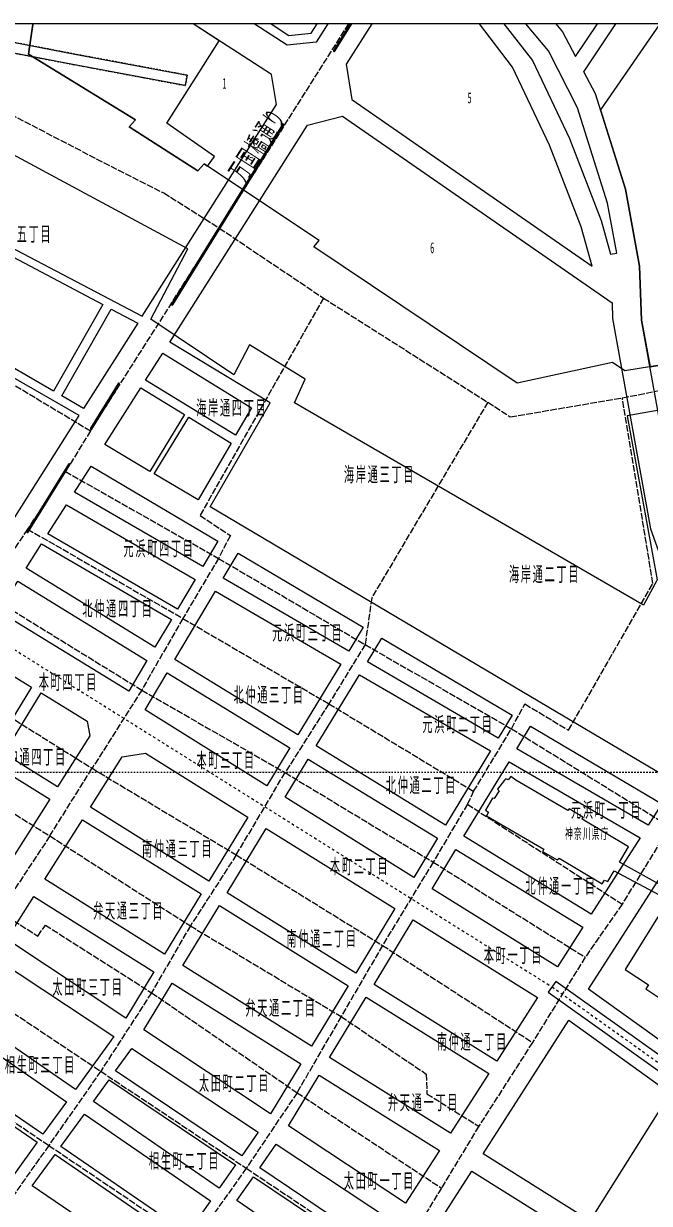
# Model space of a CAD drawing. Units: millimetres, scale not verified. Extents: x -76 to 74, y -76 to 74.
# Drawn here: x -19.6 to 22.1, y -4.7 to 74.1 of the extents above; entities that cross this region are included whole.
import ezdxf
from ezdxf.enums import TextEntityAlignment as Align

# ---------------------------------------------------------------- set-up
doc = ezdxf.new("R2010")
doc.units = ezdxf.units.MM
doc.header["$LTSCALE"] = 0.25
for name, pattern in [('USER1', [0.70556, 0.35278, -0.35278]), ('USER3', [1.41112, 0.70556, -0.70556]), ('USER4', [2.11668, 1.7639, -0.35278])]:
    doc.linetypes.add(name, pattern=pattern)
for name, color, linetype in [('0-0_01 グリッド', 7, 'USER1'), ('0-2_03 施設名・公園名', 7, 'Continuous'), ('0-3_04 通称名・高速名', 7, 'Continuous'), ('0-4_05 町名', 7, 'Continuous'), ('0-6_07 街区符号', 7, 'Continuous'), ('0-7_08 地下鉄', 7, 'Continuous'), ('1-8_25 分離帯等', 7, 'Continuous'), ('1-9_26 道路', 7, 'Continuous')]:
    doc.layers.add(name, color=color, linetype=linetype)
for name, color, linetype, lineweight in [('0-C_13 町界', 30, 'USER4', 18), ('0-D_14 公・官庁施設', 7, 'Continuous', 18), ('1-0_17 その他施設', 7, 'Continuous', 18), ('1-6_23 園路・他敷地道', 7, 'USER1', 18), ('1-D_30 公園・緑地', 3, 'Continuous', 18), ('1-E_31 地形', 7, 'Continuous', 18), ('1-F_32 海・河川', 150, 'Continuous', 18)]:
    doc.layers.add(name, color=color, linetype=linetype, lineweight=lineweight)
doc.styles.add('ＭＳ ゴシック', font='')
doc.styles.get('ＭＳ ゴシック').set_extended_font_data('MS Gothic')

msp = doc.modelspace()

# ---------------------------------------------------------------- linework, layer by layer
at = {"layer": '0-0_01 グリッド'}
for p, q in [((73.6277, 74.1251), (-76.4802, 74.1251)), ((73.6277, 24.1024), (-76.4802, 24.1024))]:
    msp.add_line(p, q, dxfattribs=at)
at = {"layer": '0-0_01 グリッド', "linetype": 'Continuous'}
msp.add_lwpolyline([(-76.4802, -75.9021), (73.6277, -75.9021), (73.6277, 74.1341), (-76.4802, 74.1341)], close=True, dxfattribs=at)
at = {"layer": '0-7_08 地下鉄', "linetype": 'USER3'}
msp.add_lwpolyline([(-53.2402, 74.1341), (-53.4892, 71.7649), (-53.4892, 69.1542), (-53.2367, 65.6174), (-52.4788, 61.9119), (-51.1317, 58.291), (-49.0261, 54.2492), (-46.4161, 50.2915), (-44.1423, 47.9336), (-41.8689, 45.9961), (-39.1737, 44.144), (-23.2408, 34.2069), (15.6467, 9.7865), (29.7093, -0.2346), (35.9408, -4.7815), (50.0045, -13.4556), (62.2987, -19.7712), (65.8355, -21.5392), (69.1194, -23.2239), (72.2355, -25.1607), (73.6277, -26.3155)], dxfattribs=at)
at = {"layer": '0-7_08 地下鉄'}
msp.add_lwpolyline([(15.3907, 9.4276), (29.4533, -0.5936), (29.9653, 0.1244), (15.9027, 10.1455)], close=True, dxfattribs=at)
at = {"layer": '0-C_13 町界'}
for p, q in [((2.056, 74.1341), (-6.5664, 60.4863)), ((-37.334, 60.2489), (-15.1592, 46.9421)), ((-15.1592, 46.9421), (-6.5664, 60.4863)), ((-6.5664, 60.4863), (0.3879, 55.8085)), ((0.3879, 55.8085), (11.3558, 48.8535)), ((-15.1592, 46.9421), (-16.8335, 44.2191)), ((-16.8335, 44.2191), (-19.3616, 40.3737)), ((-16.8335, 44.2191), (-6.6174, 38.421)), ((-19.3616, 40.3737), (-22.2265, 36.0941)), ((-19.3616, 40.3737), (-9, 34.4054)), ((-6.6174, 38.421), (-9, 34.4054)), ((-22.2265, 36.0941), (-11.7423, 29.6208)), ((-9, 34.4054), (0.7448, 28.7037)), ((3.1671, 32.658), (0.7448, 28.7037)), ((3.1671, 32.658), (12.9337, 27.0342)), ((-11.7423, 29.6208), (-15.0545, 24.3952)), ((0.7448, 28.7037), (-2.1732, 24.1051)), ((0.7448, 28.7037), (10.4091, 22.8553)), ((10.4091, 22.8553), (12.9337, 27.0342)), ((12.9337, 27.0342), (23.5095, 20.4981)), ((-27.9985, 26.1984), (-17.8781, 19.8725)), ((-17.8781, 19.8725), (-15.0545, 24.3952)), ((-15.0545, 24.3952), (-5.4319, 18.6067)), ((-5.4319, 18.6067), (-2.1732, 24.1051)), ((-2.1732, 24.1051), (7.7091, 18.1237)), ((9.9922, 21.9926), (20.32, 15.3225)), ((23.5095, 20.4981), (20.32, 15.3225)), ((-17.8781, 19.8725), (-21.213, 14.8095)), ((-17.8781, 19.8725), (-8.4957, 13.8669)), ((-5.4319, 18.6067), (4.3257, 12.5619)), ((7.7091, 18.1237), (17.8574, 11.7737)), ((20.32, 15.3225), (17.8574, 11.7737)), ((-8.4957, 13.8669), (-11.085, 9.3993)), ((17.8574, 11.7737), (14.3379, 6.0817)), ((1.5655, 7.807), (-1.3749, 2.7213)), ((-27.2791, 5.5211), (-17.9429, -0.8037)), ((14.3379, 6.0817), (10.7488, 0.4751)), ((10.7488, 0.4751), (8.2566, -3.6501)), ((-17.9429, -0.8037), (-21.9361, -6.4379)), ((8.2566, -3.6501), (5.0471, -8.906))]:
    msp.add_line(p, q, dxfattribs=at)
for points in [[(-23.8829, 69.8535), (-14.7747, 65.1213), (-10.2699, 62.831), (-6.5664, 60.4863)], [(0.3879, 55.8085), (-7.8487, 41.287), (-5.8264, 39.941), (-6.6174, 38.421), (3.1671, 32.658)], [(12.9337, 27.0342), (13.8308, 28.6933), (16.7474, 26.935), (22.3781, 36.7446), (20.3345, 49.1401), (30.1499, 51.1093), (38.5412, 45.1458), (48.3136, 43.7843)], [(11.3558, 48.8535), (12.8572, 47.8758), (20.3345, 49.1401)], [(11.3558, 48.8535), (3.6108, 35.7896), (3.1671, 32.658)], [(-22.2265, 36.0941), (-25.2575, 30.7832), (-15.0545, 24.3952)], [(-9, 34.4054), (-11.7423, 29.6208), (-2.1732, 24.1051)], [(10.4091, 22.8553), (9.9922, 21.9926), (7.7091, 18.1237)], [(-5.4319, 18.6067), (-8.4957, 13.8669), (1.5655, 7.807)], [(7.7091, 18.1237), (4.3257, 12.5619), (14.3379, 6.0817)], [(-21.213, 14.8095), (-23.9243, 10.468), (-14.4771, 4.1569)], [(-21.213, 14.8095), (-18.6739, 13.1876), (-18.1757, 13.9179), (-11.085, 9.3993), (-1.3749, 2.7213), (8.2566, -3.6501)], [(4.3257, 12.5619), (1.5655, 7.807), (7.2423, 3.9677), (7.2947, 2.6483), (10.7488, 0.4751)], [(-11.085, 9.3993), (-14.4771, 4.1569), (-4.7646, -2.3251)], [(-14.4771, 4.1569), (-17.9429, -0.8037), (-8.3048, -7.3116)], [(-1.3749, 2.7213), (-4.7646, -2.3251), (5.0471, -8.906)], [(-4.7646, -2.3251), (-8.3048, -7.3116), (1.5276, -14.0923)]]:
    msp.add_lwpolyline(points, dxfattribs=at)
at = {"layer": '0-D_14 公・官庁施設'}
for points in [[(23.7479, 16.1187), (20.1443, 18.1217), (20.7424, 19.1428), (17.659, 20.9866), (17.7086, 21.1368), (16.7874, 21.6846), (16.7074, 21.5654), (13.2368, 23.6011), (12.8861, 23.8502), (12.7063, 23.6304), (12.5561, 23.6993), (12.4768, 23.5994), (12.0076, 22.9986)], [(12.0076, 22.9986), (12.1082, 22.8987), (11.7892, 22.3681), (11.6586, 22.3977), (11.2104, 21.5971), (11.4109, 21.4676), (11.2614, 21.2271), (15.0931, 18.9823), (15.0131, 18.832), (15.9943, 18.2836)], [(15.9943, 18.2836), (16.1142, 18.3842), (18.9971, 16.6699), (19.1466, 16.92), (19.3664, 16.8201), (19.7956, 17.5408), (23.4192, 15.5988), (20.5281, 10.9427), (22.0798, 9.9257), (21.9103, 9.6663), (22.9114, 8.9976)]]:
    msp.add_lwpolyline(points, dxfattribs=at)
at = {"layer": '1-0_17 その他施設'}
msp.add_lwpolyline([(-3.1123, 74.1341), (-1.9331, 73.3579), (-0.4251, 73.5005), (-0.0327, 74.1341)], dxfattribs=at)
at = {"layer": '1-6_23 園路・他敷地道'}
msp.add_lwpolyline([(-67.3899, 65.2412), (-33.7425, 72.9218), (-31.0536, 73.3552), (-28.1914, 73.442), (-25.0405, 73.092), (-16.3367, 71.4204), (-8.8391, 70.0093), (-8.7086, 70.7024), (-16.2048, 72.1135), (-24.9354, 73.7886), (-28.1376, 74.1462), (-28.1628, 74.1486), (-28.1873, 74.1486), (-31.1208, 74.0593), (-33.8772, 73.6142), (-68.0728, 65.809)], dxfattribs=at)
at = {"layer": '1-8_25 分離帯等'}
for p, q in [((-2.3513, 67.4137), (-9.7597, 55.4192)), ((-9.6698, 55.3634), (-2.2614, 67.3579)), ((-13.3171, 50.0979), (-15.1533, 47.1171)), ((-15.0631, 47.062), (-13.2272, 50.042)), ((-16.632, 44.7173), (-19.4026, 40.22)), ((-19.3126, 40.1642), (-16.5417, 44.6618))]:
    msp.add_line(p, q, dxfattribs=at)
msp.add_lwpolyline([(1.1486, 72.2968), (2.2834, 74.1341), (2.1594, 74.1341), (1.059, 72.3526)], dxfattribs=at)
for centre, radius, start, end in [((1.1066, 72.3253), 0.0549, 150.14077, 236.39947), ((1.1032, 72.3272), 0.0546, 240.50728, 326.27814), ((-2.3056, 67.383), 0.0551, 60.60808, 146.05512), ((-2.3092, 67.3852), 0.0551, 330.33471, 56.20701), ((-9.7121, 55.3919), 0.0549, 150.15261, 236.38911), ((-9.7154, 55.3941), 0.0551, 240.62567, 326.03753), ((-13.2714, 50.0671), 0.0551, 60.62567, 146.03753), ((-13.2749, 50.0694), 0.0549, 330.19296, 56.34876), ((-15.1065, 47.0901), 0.0541, 149.95896, 236.82497), ((-15.1088, 47.0924), 0.0549, 240.10891, 326.43282), ((-16.5862, 44.6866), 0.0551, 60.32851, 146.21173), ((-16.5892, 44.6889), 0.0547, 330.27152, 56.39203), ((-19.3546, 40.1928), 0.0551, 150.37084, 236.17089), ((-19.3583, 40.195), 0.0551, 240.62915, 326.03405)]:
    msp.add_arc(centre, radius, start, end, dxfattribs=at)
at = {"layer": '1-9_26 道路'}
for points in [[(-28.0298, 74.1341), (-24.9354, 73.7886), (-16.2048, 72.1135), (-8.7086, 70.7024), (-8.8391, 70.0093), (-16.3367, 71.4204), (-25.0405, 73.092), (-28.1914, 73.442), (-31.0536, 73.3552), (-33.7425, 72.9218), (-67.4644, 65.224), (-66.4474, 64.2573), (-23.0582, 36.7067), (-15.9185, 47.9619), (-22.8694, 51.9562), (-21.215, 55.424), (-27.5351, 59.2633), (-26.3372, 60.653), (-24.5768, 61.3469), (-11.7069, 54.6006), (-2.7382, 68.7373), (-3.0834, 70.7472), (-8.3134, 74.1341)], [(0.6852, 74.1341), (-0.0947, 72.9045), (-2.0275, 72.7013), (-4.2403, 74.1341)], [(3.6139, 74.1341), (1.8986, 71.4293), (2.2779, 69.0701), (18.3108, 57.9493), (17.5956, 60.5627), (15.4789, 66.0308), (13.0095, 71.2343), (10.8056, 74.1341)], [(12.4159, 74.1341), (14.3327, 71.6753), (16.8022, 66.4718), (18.9189, 61.0037), (19.5517, 58.743), (19.9565, 58.8168), (19.3498, 62.1571), (17.3427, 68.512), (15.4024, 72.3251), (13.8952, 74.1341)], [(15.8909, 74.1341), (16.3392, 73.5963), (17.2135, 71.953), (18.6815, 74.1341)], [(73.6277, 8.8922), (66.6465, 13.8986), (66.4394, 13.6234), (61.422, 6.945), (46.8405, 16.7429), (58.6063, 35.0448), (57.313, 35.8681), (42.8586, 13.3846), (41.7459, 13.3357), (40.3943, 13.6533), (25.7988, 22.3054), (28.7967, 27.2836), (24.1516, 40.2779), (21.6233, 54.3305), (21.49, 57.9417), (20.5536, 63.0928), (18.5468, 69.4484), (17.7561, 70.9346), (19.9097, 74.1341)]]:
    msp.add_lwpolyline(points, dxfattribs=at)
for points in [[(24.3163, 23.1839), (-7.181, 41.8558), (-3.1802, 48.8073), (-9.8737, 52.8629), (-0.6842, 67.3558), (1.6654, 67.9539), (19.6447, 55.4833), (19.683, 54.4477), (22.2114, 40.3957), (26.8564, 27.4014)], [(-17.6273, 49.5928), (-22.1755, 52.2232), (-20.5212, 55.6907), (-26.4754, 59.3501), (-25.9431, 60.1073), (-24.4731, 60.7391), (-14.3434, 55.3765)], [(-13.7756, 55.0761), (-12.0011, 54.1369), (-15.6195, 48.4325), (-17.0712, 49.2724)], [(-11.4836, 50.3246), (-10.3416, 52.1257), (-4.4077, 48.4869), (-5.477, 46.6459)], [(-8.8832, 48.0218), (-11.1932, 44.2336), (-14.2111, 46.023), (-11.8078, 49.8133)], [(-5.7809, 46.1229), (-7.983, 42.3312), (-10.9014, 44.0606), (-8.5942, 47.8454)], [(-15.1217, 44.5898), (-6.6629, 39.5761), (-7.6681, 37.8801), (-16.2244, 42.8535)], [(-8.1828, 37.0126), (-9.3638, 35.0193), (-18.0007, 40.0581), (-16.766, 42.0011)], [(-9.7652, 34.3433), (-10.8652, 32.4885), (-19.4622, 37.7592), (-18.4231, 39.3946)], [(2.0719, 32.2177), (-6.3094, 37.0898), (-5.311, 38.7738), (3.0451, 33.8211)], [(-11.3916, 31.5996), (-12.6078, 29.5484), (-21.2991, 34.8684), (-20.0165, 36.8858)], [(1.5482, 31.3557), (-1.3174, 26.6352), (-9.524, 31.6672), (-6.8241, 36.2223)], [(12.0527, 26.4168), (3.3149, 31.4956), (4.2812, 33.0879), (12.9729, 27.9361)], [(-19.1094, 29.822), (-21.5609, 25.7919), (-25.5841, 28.3089), (-23.0968, 32.2625)], [(-3.3872, 23.2253), (-11.5198, 28.302), (-10.0522, 30.7776), (-1.8535, 25.7533)], [(11.5291, 25.5535), (8.5294, 20.6001), (-0.091, 25.8842), (2.7912, 30.6333)], [(-17.3531, 23.1591), (-20.9181, 25.3902), (-18.4627, 29.4258), (-15.3804, 27.5406), (-15.2126, 26.5546)], [(13.2954, 25.6944), (14.2097, 27.2023), (22.9714, 22.0091), (22.0656, 20.5959)], [(-11.4822, 25.4019), (-4.653, 21.1396), (-7.2606, 16.8452), (-15.1723, 21.7962), (-13.0491, 25.1628)], [(-17.8805, 22.3226), (-20.381, 18.3566), (-23.866, 20.5436), (-21.4328, 24.5447)], [(-2.1677, 22.4639), (-0.627, 25.0009), (7.9944, 19.7161), (6.4138, 17.1067)], [(21.5206, 19.7457), (18.2498, 14.6421), (9.7559, 19.849), (12.7731, 24.8307)], [(-7.7739, 15.9995), (-10.2151, 11.977), (-18.2026, 16.9889), (-15.7001, 20.9584)], [(24.8307, 4.7718), (18.0869, 9.6432), (25.168, 20.7069), (32.2242, 16.5238)], [(-6.0414, 16.0828), (-3.4341, 20.3782), (5.1501, 15.0197), (2.5418, 10.7133)], [(15.9964, 11.1246), (7.6337, 16.3457), (9.2202, 18.9643), (17.6921, 13.7719)], [(-12.8076, 7.7084), (-20.7389, 12.9664), (-18.933, 15.83), (-10.9265, 10.8049)], [(2.0292, 9.8665), (-0.4175, 5.8274), (-8.9973, 11.2128), (-6.555, 15.2367)], [(3.76, 9.9505), (6.3693, 14.2583), (14.6776, 9.0713), (11.9532, 4.8249)], [(-13.6137, 6.4682), (-16.1631, 2.9445), (-23.7596, 8.1749), (-21.5275, 11.7151)], [(-1.1272, 4.6568), (-3.155, 1.3074), (-11.608, 6.9119), (-9.7083, 10.0408)], [(8.8608, 0.0052), (0.8006, 5.0633), (3.2474, 9.1044), (11.4192, 3.9925)], [(-18.3356, -0.0586), (-25.7433, 5.0275), (-24.3046, 7.3102), (-16.7622, 2.117)], [(18.1606, -5.8309), (11.0354, -1.3598), (16.7619, 7.5762), (23.5233, 2.693)], [(-5.0657, -1.499), (-13.4918, 4.1703), (-12.4083, 5.6683), (-3.9677, 0.0727)], [(-20.2449, -2.6986), (-27.4982, 2.2445), (-26.0954, 4.47), (-18.7221, -0.5922)], [(-5.4853, -2.0991), (-6.574, -3.657), (-14.9718, 2.1246), (-13.9217, 3.5764)], [(-1.9561, 0.513), (0.0903, 3.8923), (8.1208, -1.1483), (5.8615, -4.6705)], [(-7.1596, -4.4955), (-8.6879, -6.6825), (-17.1429, -0.8768), (-15.5706, 1.2964)], [(-3.8668, -2.3048), (-2.763, -0.7266), (5.0623, -5.9149), (3.9881, -7.5899)], [(-10.5297, -9.318), (-19.0501, -3.513), (-17.5294, -1.4108), (-9.0648, -7.2227)], [(3.5915, -8.2073), (2.5018, -9.9064), (-5.384, -4.4769), (-4.2864, -2.9066)], [(13.6957, -12.9285), (6.4272, -8.5511), (10.2961, -2.5139), (17.4313, -6.9908)]]:
    msp.add_lwpolyline(points, close=True, dxfattribs=at)
at = {"layer": '1-D_30 公園・緑地'}
for points in [[(-19.0618, 74.1341), (-19.0184, 74.0993), (-19.2927, 72.1128), (-12.1688, 67.7293), (-12.5802, 67.2504), (-7.9909, 64.3048), (-7.5806, 64.7844), (-7.3471, 64.628), (-6.8923, 65.2695), (-10.0673, 67.5043), (-6.5747, 73.0079), (-8.3138, 74.1341)], [(22.8363, 74.1341), (18.8848, 68.3763), (20.5536, 63.0928), (21.49, 57.9417), (21.6233, 54.3305), (22.1824, 51.2223), (32.6942, 52.9346), (39.818, 48.8934), (47.2394, 48.5055), (43.8715, 63.3092), (46.2156, 63.9617), (48.0236, 67.8867), (47.318, 68.1951), (45.7746, 64.8437), (43.261, 64.1381), (40.907, 74.1341)]]:
    msp.add_lwpolyline(points, dxfattribs=at)
at = {"layer": '1-E_31 地形'}
for points in [[(40.907, 74.1341), (43.261, 64.1381), (45.7746, 64.8437), (47.318, 68.1951), (48.0236, 67.8867), (46.2156, 63.9617), (43.8715, 63.3092), (47.2394, 48.5055), (39.818, 48.8934), (32.6942, 52.9346), (20.5026, 50.9481), (19.6806, 51.4966), (13.3106, 50.1268), (-0.2515, 59.2364), (0.091, 59.647), (-4.9596, 63.0295), (-7.5806, 64.7844), (-7.9909, 64.3048), (-12.5802, 67.2504), (-12.1688, 67.7293), (-19.2927, 72.1128), (-19.0184, 74.0993), (-19.0618, 74.1341)], [(-11.1257, 54.3929), (-8.6562, 59.0965), (-25.766, 68.3277)], [(25.1762, 48.7391), (20.6611, 47.9364), (22.6516, 36.9754), (21.7414, 35.2839), (-1.542, 48.807), (-0.8365, 50.3945), (-4.5407, 52.6876), (-5.599, 50.6887), (-11.1257, 54.3929)]]:
    msp.add_lwpolyline(points, dxfattribs=at)
at = {"layer": '1-F_32 海・河川'}
for points in [[(40.907, 74.1341), (43.261, 64.1381), (45.7746, 64.8437), (47.318, 68.1951), (48.0236, 67.8867), (46.2156, 63.9617), (43.8715, 63.3092), (47.2394, 48.5055), (39.818, 48.8934), (32.6942, 52.9346), (20.5026, 50.9481), (19.6806, 51.4966), (13.3106, 50.1268), (-0.2515, 59.2364), (0.091, 59.647), (-4.9596, 63.0295), (-7.5806, 64.7844), (-7.9909, 64.3048), (-12.5802, 67.2504), (-12.1688, 67.7293), (-19.2927, 72.1128), (-19.0184, 74.0993), (-19.0618, 74.1341)], [(-11.1257, 54.3929), (-8.6562, 59.0965), (-25.766, 68.3277)], [(25.1762, 48.7391), (20.6611, 47.9364), (22.6516, 36.9754), (21.7414, 35.2839), (-1.542, 48.807), (-0.8365, 50.3945), (-4.5407, 52.6876), (-5.599, 50.6887), (-11.1257, 54.3929)]]:
    msp.add_lwpolyline(points, dxfattribs=at)

# ---------------------------------------------------------------- texts
at = {"layer": '0-2_03 施設名・公園名', "insert": (16.5135, 19.5865), "char_height": 0.7244, "attachment_point": 7, "style": 'ＭＳ ゴシック'}
msp.add_mtext('\\T1.17;\\W0.5;神奈川県庁', dxfattribs=at)
at = {"layer": '0-3_04 通称名・高速名', "insert": (-4.7718, 63.4374), "char_height": 1.326, "attachment_point": 7, "rotation": 57.235, "style": 'ＭＳ ゴシック'}
msp.add_mtext('\\T1.17;\\W0.5;万国橋通り', dxfattribs=at)
at = {"layer": '0-4_05 町名', "char_height": 0.9932, "attachment_point": 7, "style": 'ＭＳ ゴシック'}
for s, insert in [('\\T1.17;\\W0.5;海岸通五丁目', (-22.4642, 59.4913)), ('\\T1.17;\\W0.5;海岸通四丁目', (-8.1036, 47.8799)), ('\\T1.17;\\W0.5;海岸通三丁目', (1.7549, 43.4288)), ('\\T1.17;\\W0.5;元浜町四丁目', (-12.9647, 38.4809)), ('\\T1.17;\\W0.5;海岸通二丁目', (12.7669, 36.7604)), ('\\T1.17;\\W0.5;北仲通四丁目', (-15.7066, 34.466)), ('\\T1.17;\\W0.5;元浜町三丁目', (-3.0345, 32.8502)), ('\\T1.17;\\W0.5;本町四丁目', (-18.6171, 29.5601)), ('\\T1.17;\\W0.5;北仲通三丁目', (-5.6162, 28.7051)), ('\\T1.17;\\W0.5;元浜町二丁目', (6.9867, 26.7296)), ('\\T1.17;\\W0.5;南仲通四丁目', (-21.4872, 24.5599)), ('\\T1.17;\\W0.5;本町三丁目', (-8.0871, 24.3353)), ('\\T1.17;\\W0.5;北仲通二丁目', (4.5503, 22.6661)), ('\\T1.17;\\W0.5;元浜町一丁目', (16.9038, 21.0073)), ('\\T1.17;\\W0.5;南仲通三丁目', (-11.7261, 18.4241)), ('\\T1.17;\\W0.5;本町二丁目', (0.8158, 17.248)), ('\\T1.17;\\W0.5;北仲通一丁目', (13.8673, 15.934)), ('\\T1.17;\\W0.5;弁天通三丁目', (-14.988, 14.2776)), ('\\T1.17;\\W0.5;南仲通二丁目', (-2.085, 12.4138)), ('\\T1.17;\\W0.5;本町一丁目', (11.0864, 11.3086)), ('\\T1.17;\\W0.5;太田町三丁目', (-17.7079, 9.183)), ('\\T1.17;\\W0.5;弁天通二丁目', (-4.8259, 7.7877)), ('\\T1.17;\\W0.5;南仲通一丁目', (7.9479, 5.5229)), ('\\T1.17;\\W0.5;相生町三丁目', (-20.8778, 3.9877)), ('\\T1.17;\\W0.5;太田町二丁目', (-7.9258, 2.7523)), ('\\T1.17;\\W0.5;弁天通一丁目', (4.686, 1.4666)), ('\\T1.17;\\W0.5;相生町二丁目', (-11.2655, -2.434)), ('\\T1.17;\\W0.5;太田町一丁目', (1.746, -3.7686))]:
    msp.add_mtext(s, dxfattribs=dict(at, insert=insert))
at = {"layer": '0-6_07 街区符号', "style": 'ＭＳ ゴシック', "width": 0.5}
for s, p in [('1', (-6.3538, 69.5748)), ('5', (10.0067, 68.6068)), ('6', (7.5104, 58.5915))]:
    msp.add_text(s, height=0.7244, dxfattribs=at).set_placement(p, align=Align.BOTTOM_LEFT)

doc.saveas('drawing.dxf')
